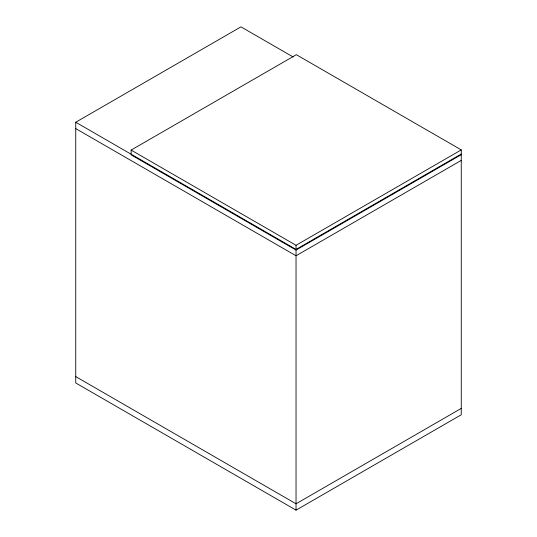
<?xml version="1.0" encoding="UTF-8"?>
<svg xmlns="http://www.w3.org/2000/svg" width="537" height="537" viewBox="0 0 537 537"><rect width="100%" height="100%" fill="white"/><g stroke="black" fill="none" stroke-linecap="round" stroke-linejoin="round"><path stroke-width="0.81" d="M461.256 154.669L296.035 250.054L131.129 154.851L131.129 150.078L296.343 54.693L461.256 149.897L461.256 414.765L296.035 510.15L75.744 382.968L75.744 122.235L240.965 26.85L293.135 56.969M131.129 150.078L296.035 245.288L461.256 149.897M461.256 154.032L296.035 249.423L75.744 122.235M461.256 160.395L296.035 255.78L75.744 128.598M461.256 408.402L296.035 503.793L75.744 376.605M296.035 245.288L296.035 510.15"/></g></svg>
